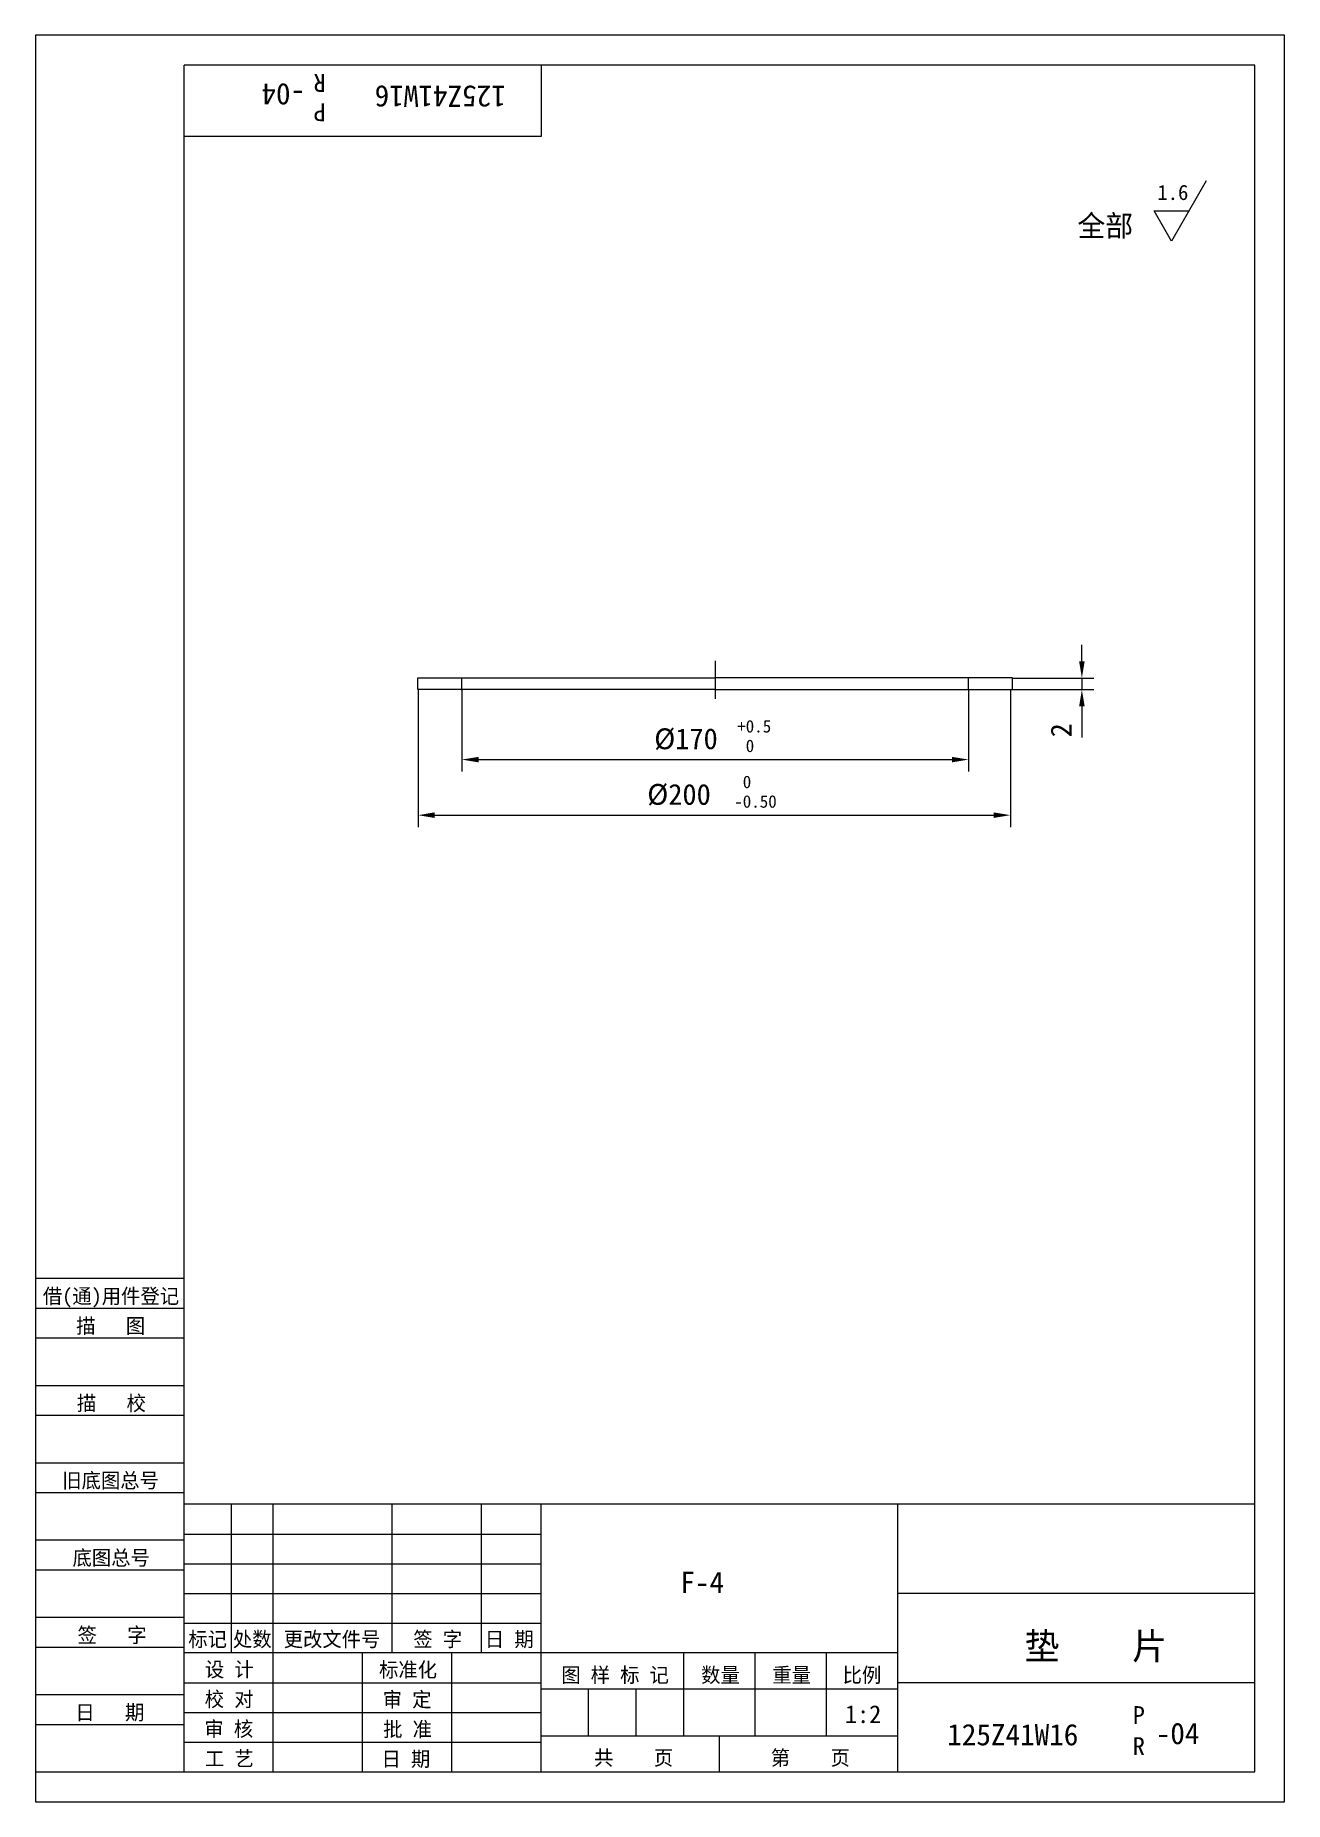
# Model space of a CAD drawing. Header units: metres. Extents: x 0 to 210, y 0 to 297.
import ezdxf

# ---------------------------------------------------------------- set-up
doc = ezdxf.new("R2010")
doc.units = ezdxf.units.M
for name, color, linetype in [('C', 6, 'Continuous'), ('D', 1, 'Continuous'), ('FL', 5, 'Continuous'), ('T', 7, 'Continuous'), ('TL', 4, 'Continuous')]:
    doc.layers.add(name, color=color, linetype=linetype)

# ---------------------------------------------------------------- blocks, each defined once
blk = doc.blocks.new('TUKUN4')
at = {"layer": 'FL'}
for p, q in [((0, 297), (0, 0)), ((210, 297), (0, 297)), ((210, 0), (210, 297)), ((0, 78), (25, 78)), ((0, 70), (25, 70)), ((0, 65), (25, 65)), ((0, 57), (25, 57)), ((0, 52), (25, 52)), ((33, 25), (33, 50)), ((40, 5), (40, 50)), ((60, 25), (60, 50)), ((75, 25), (75, 50)), ((25, 45), (85, 45)), ((0, 44), (25, 44)), ((0, 39), (25, 39)), ((25, 40), (85, 40)), ((25, 35), (85, 35)), ((0, 31), (25, 31)), ((25, 30), (85, 30)), ((0, 26), (25, 26)), ((70, 5), (70, 25)), ((0, 18), (25, 18)), ((25, 20), (85, 20)), ((25, 15), (85, 15)), ((0, 13), (25, 13)), ((25, 10), (85, 10)), ((0, 0), (210, 0))]:
    blk.add_line(p, q, dxfattribs=at)
at = {"layer": 'TL'}
for p, q in [((25, 5), (25, 292)), ((205, 292), (25, 292)), ((85, 292), (85, 280)), ((205, 5), (205, 292)), ((85, 280), (25, 280)), ((0, 88), (25, 88)), ((0, 83), (25, 83)), ((205, 50), (25, 50)), ((85, 5), (85, 50)), ((145, 5), (145, 50)), ((205, 35), (145, 35)), ((145, 25), (25, 25)), ((55, 5), (55, 25)), ((109, 11), (109, 25)), ((121, 11), (121, 25)), ((133, 11), (133, 25)), ((85, 19), (145, 19)), ((93, 11), (93, 19)), ((101, 11), (101, 19)), ((205, 20), (145, 20)), ((145, 11), (85, 11)), ((115, 5), (115, 11)), ((0, 5), (205, 5))]:
    blk.add_line(p, q, dxfattribs=at)
at = {"layer": 'T'}
for s, p in [('借(通)用件登记', (1.26, 83.76)), ('描   图', (6.86, 78.76)), ('描   校', (6.98, 65.76)), ('旧底图总号', (4.52, 52.76)), ('底图总号', (6.25, 39.76)), ('签   字', (7.1, 26.76)), ('标记', (25.71, 26.07)), ('处数', (33.22, 26.07)), ('更改文件号', (41.75, 26.07)), ('签 字', (63.53, 26.07)), ('日 期', (75.57, 26.07)), ('设 计', (28.5, 20.99)), ('标准化', (57.77, 20.93)), ('图 样 标 记', (88.4, 20.04)), ('数量', (111.92, 20.04)), ('重量', (123.88, 20.04)), ('比例', (135.7, 20.04)), ('校 对', (28.48, 15.99)), ('审 定', (58.39, 15.93)), ('日   期', (6.72, 13.76)), ('审 核', (28.41, 10.99)), ('批 准', (58.46, 10.93)), ('共    页', (93.91, 6.13)), ('第    页', (123.62, 6.13)), ('工 艺', (28.52, 5.99)), ('日 期', (58.18, 5.93))]:
    blk.add_text(s, height=2.5, dxfattribs=at).set_placement(p)

msp = doc.modelspace()

# ---------------------------------------------------------------- linework, layer by layer
at = {"layer": 'C'}
msp.add_line((114.28, 191.82), (114.28, 185.43), dxfattribs=at)
at = {"layer": 'D'}
for p, q in [((196.83, 272.54), (190.98, 262.4)), ((188.05, 267.47), (193.9, 267.47)), ((190.98, 262.4), (188.05, 267.47)), ((175.92, 191.73), (175.92, 194.53)), ((164.24, 188.93), (177.92, 188.93)), ((175.92, 188.93), (175.92, 186.98)), ((64.33, 186.9), (64.33, 163.87)), ((71.7, 186.98), (71.7, 173.22)), ((156.86, 186.98), (156.86, 173.22)), ((163.89, 186.9), (163.89, 163.87)), ((164.24, 186.98), (177.92, 186.98)), ((175.92, 184.18), (175.92, 181.38)), ((175.92, 181.38), (175.92, 178.96)), ((74.5, 175.22), (154.06, 175.22)), ((67.13, 165.87), (161.09, 165.87))]:
    msp.add_line(p, q, dxfattribs=at)
for points in [[(175.45, 191.73), (176.38, 191.73), (175.92, 188.93)], [(175.45, 184.18), (176.38, 184.18), (175.92, 186.98)], [(74.5, 175.68), (74.5, 174.75), (71.7, 175.22)], [(154.06, 175.68), (154.06, 174.75), (156.86, 175.22)], [(67.13, 166.34), (67.13, 165.41), (64.33, 165.87)], [(161.09, 166.34), (161.09, 165.41), (163.89, 165.87)]]:
    msp.add_solid(points, dxfattribs=at)
at = {"layer": 'TL'}
for p, q in [((64.28, 188.98), (71.78, 188.98)), ((64.28, 186.98), (64.28, 188.98)), ((71.7, 186.88), (71.7, 188.92)), ((71.78, 188.98), (114.28, 188.98)), ((156.78, 188.98), (114.28, 188.98)), ((164.28, 188.98), (156.78, 188.98)), ((156.86, 186.88), (156.86, 188.92)), ((164.28, 186.98), (164.28, 188.98)), ((71.78, 186.98), (64.28, 186.98)), ((114.28, 186.98), (71.78, 186.98)), ((114.28, 186.98), (156.78, 186.98)), ((156.78, 186.98), (164.28, 186.98))]:
    msp.add_line(p, q, dxfattribs=at)

# ---------------------------------------------------------------- block references
at = {"layer": 'D'}
msp.add_blockref('TUKUN4', (0, 0), dxfattribs=at)

# ---------------------------------------------------------------- texts
for s, height, rotation, p in [('-04', 3.6, 180, (45.35, 288.89)), ('R', 3, 180, (48.81, 290.47)), ('125Z41W16', 3.6, 180, (79.08, 288.54)), ('P', 3, 180, (48.81, 285.56)), ('2', 3.5, 90, (174.17, 178.96))]:
    msp.add_text(s, height=height, rotation=rotation, dxfattribs=at).set_placement(p)
for s, height, p in [('1.6', 2.55, (188.61, 269.31)), ('全部', 3.6, (175.16, 263.17)), ('+0.5', 2.1, (117.98, 179.77)), ('%%c170', 3.5, (104.03, 176.97)), (' 0', 2.1, (117.98, 176.48)), (' 0', 2.1, (117.48, 170.42)), ('%%c200', 3.5, (102.86, 167.62)), ('-0.50', 2.1, (117.48, 167.13)), ('F-4', 3.6, (108.43, 35.08)), ('垫    片', 4.5, (166.28, 23.9)), ('1:2', 3, (136.08, 13.21)), ('P', 3, (184.47, 13.06)), ('125Z41W16', 3.6, (153.28, 9.47)), ('-04', 3.6, (188.33, 9.67)), ('R', 3, (184.47, 7.84))]:
    msp.add_text(s, height=height, dxfattribs=at).set_placement(p)

doc.saveas('drawing.dxf')
